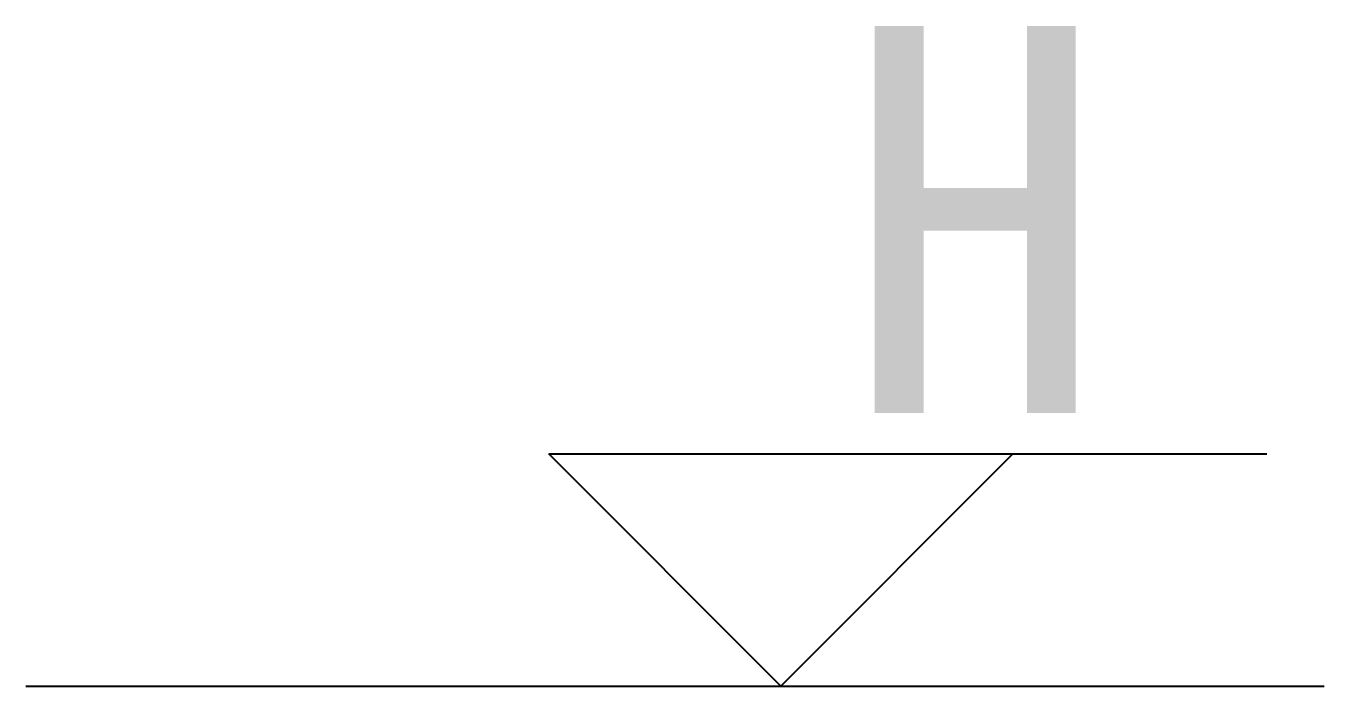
# Model space of a CAD drawing. Header units: metres. Extents: x -3692 to 571, y -2970 to 1681.
# Drawn here: x -2030.8 to -1695, y -2201.5 to -2030.9 of the extents above; entities that cross this region are included whole.
import ezdxf

# ---------------------------------------------------------------- set-up
doc = ezdxf.new("R2010")
doc.units = ezdxf.units.M
doc.layers.add('PUB_DIM', color=3, linetype='Continuous')
doc.layers.add('PUB_TEXT', color=7, linetype='Continuous')

msp = doc.modelspace()

# ---------------------------------------------------------------- linework, layer by layer
at = {"layer": 'PUB_DIM'}
for p, q in [((-1835.55, -2201.52), (-1895.55, -2141.52)), ((-1895.55, -2141.52), (-1775.55, -2141.52)), ((-1775.55, -2141.52), (-1835.55, -2201.52)), ((-1805.74, -2141.52), (-1709.83, -2141.52)), ((-2030.77, -2201.52), (-1695.04, -2201.52))]:
    msp.add_line(p, q, dxfattribs=at)

# ---------------------------------------------------------------- texts
at = {"layer": 'PUB_TEXT'}
msp.add_text('H', height=100, dxfattribs=at).set_placement((-1819.31, -2130.94))

doc.saveas('drawing.dxf')
